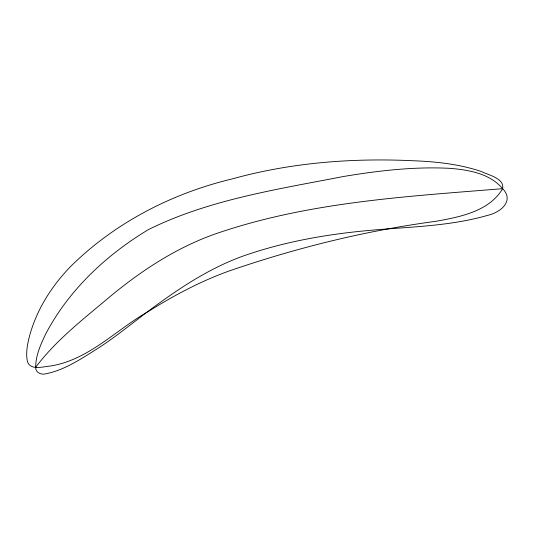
<?xml version="1.0" encoding="UTF-8"?>
<svg xmlns="http://www.w3.org/2000/svg" width="534" height="534" viewBox="0 0 534 534"><rect width="100%" height="100%" fill="white"/><g stroke="black" fill="none" stroke-linecap="round" stroke-linejoin="round"><path stroke-width="0.8" d="M502.641 188.669C504.677 178.269 488.209 175.025 481.368 171.514C459.874 164.298 437.126 161.689 414.571 160.814C353.374 157.79 291.504 162.449 232.323 178.89C172.142 193.275 115.271 222.491 71.042 266.092C51.231 286.284 35.631 311.195 28.816 338.83C27.134 346.092 25.859 353.722 27.341 361.138C29.857 370.97 43.341 366.531 50.396 366.03C88.798 359.923 115.825 329.858 148.405 311.422C174.017 295.409 200.864 281.104 229.353 270.898C296.477 247.809 365.783 230.628 436.178 221.263C460.154 216.891 489.111 211.444 502.641 188.669C489.958 173.517 468.745 169.879 450.075 168.357C414.357 166.454 378.586 170.673 343.395 176.514C277.52 189.336 209.228 199.529 148.559 229.52C106.379 254.818 68.806 290.002 45.757 333.883C40.798 344.25 35.758 355.29 35.658 366.998C35.171 372.485 41.205 375.195 45.951 373.787C64.454 370.062 80.494 359.242 96.267 349.39C118.161 335.499 137.785 318.471 158.852 303.419C186.333 283.554 215.449 265.224 247.816 254.438C286.157 241.515 326.281 234.446 366.498 230.681C406.915 226.803 448.2 226.716 487.489 215.396C500.311 212.605 514.676 201.071 502.641 188.669C408.543 196.385 312.811 201.652 222.498 231.509C178.396 245.593 139.454 271.519 104.444 301.283C80.153 321.655 54.795 341.773 35.671 367.279"/></g></svg>
